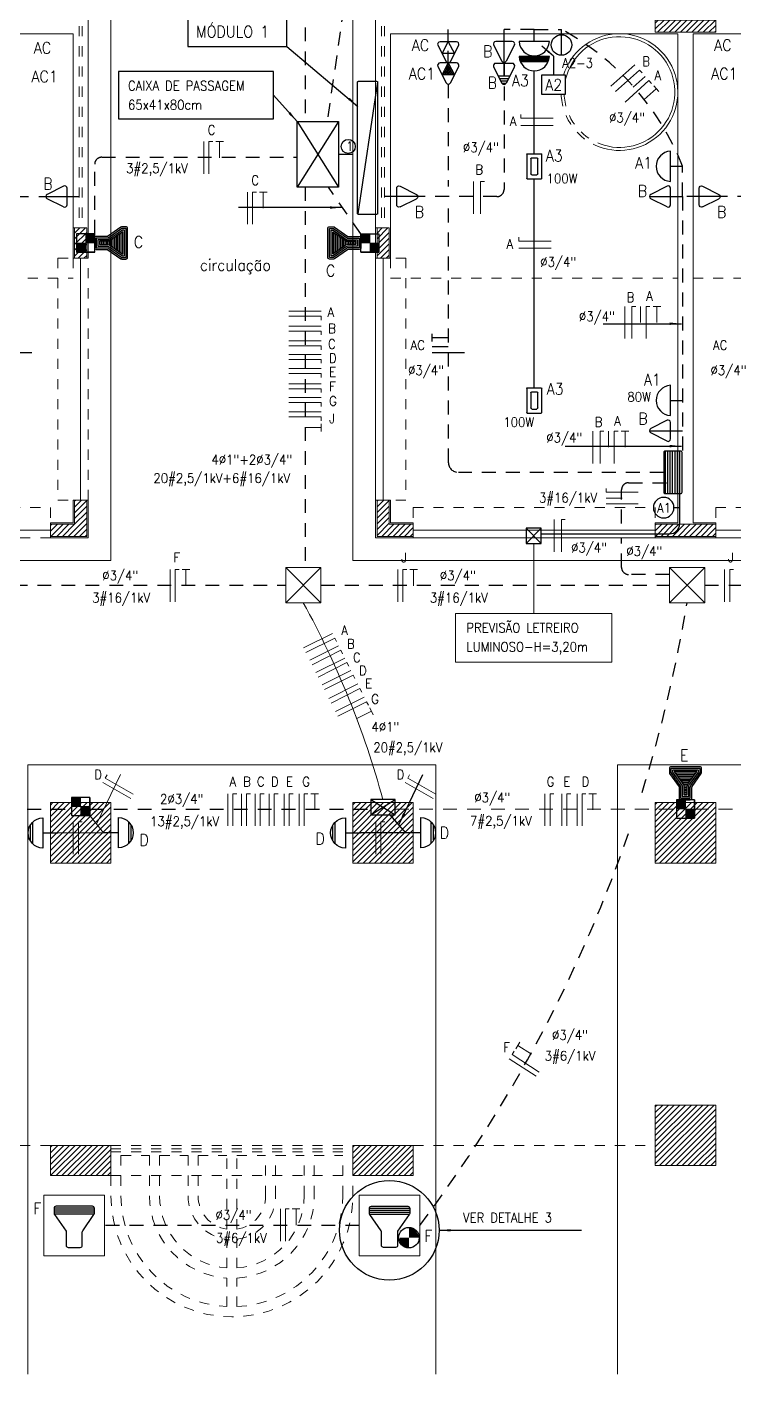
# Model space of a CAD drawing. Header units: inches. Extents: x -0.6 to 46.5, y 585.3 to 612.1.
# Drawn here: x 18.57 to 25.58, y 585.25 to 598.61 of the extents above; entities that cross this region are included whole.
import ezdxf
from ezdxf.enums import TextEntityAlignment as Align

# ---------------------------------------------------------------- set-up
doc = ezdxf.new("R2010")
doc.units = ezdxf.units.IN
doc.header["$LTSCALE"] = 0.2
doc.header["$MEASUREMENT"] = 0
doc.linetypes.add('ELETRICO', pattern=[0.87, 0.69, -0.18])
doc.linetypes.add('HIDDEN', pattern=[0.375, 0.25, -0.125])
doc.layers.get('0').update_dxf_attribs({"lineweight": 0})
for name, color, linetype in [('ABC', 7, 'Continuous'), ('APISO', 134, 'ELETRICO'), ('ARRETO', 6, 'Continuous'), ('ATETO', 134, 'Continuous'), ('C', 7, 'Continuous'), ('Circuitos', 1, 'Continuous'), ('HATCH', 3, 'Continuous'), ('I', 7, 'Continuous'), ('L', 7, 'Continuous'), ('O', 7, 'Continuous'), ('texto-fiacao', 7, 'Continuous')]:
    doc.layers.add(name, color=color, linetype=linetype)
for name, color, linetype, lineweight in [('ABERTURAS', 5, 'HIDDEN', 0), ('COBERTURABEIRAIS', 6, 'HIDDEN', 0), ('PAREDES', 30, 'Continuous', 0), ('PISOS', 4, 'Continuous', 0)]:
    doc.layers.add(name, color=color, linetype=linetype, lineweight=lineweight)
doc.styles.add('ROMANSP', font='romans.shx', dxfattribs={"width": 0.9})
pattern_1 = [(45, (11.47801, 76.999498), (-0.0282842712, 0.0282842712), [])]

# ---------------------------------------------------------------- blocks, each defined once
blk = doc.blocks.new('*O2')
at = {"layer": 'ABERTURAS', "color": 3, "linetype": 'Continuous', "lineweight": 0}
blk.add_line((1.2, -0.075), (-1.2, -0.075), dxfattribs=at)
at = {"layer": 'ABERTURAS', "color": 3, "linetype": 'HIDDEN', "lineweight": 0}
blk.add_lwpolyline([(1.2, -0.15), (-1.2, -0.15), (-1.2, 0.15), (1.2, 0.15)], close=True, dxfattribs=at)
blk = doc.blocks.new('*O12')
at = {"layer": 'ABERTURAS', "color": 3, "linetype": 'Continuous', "lineweight": 0}
blk.add_line((1.2, -0.075), (-1.2, -0.075), dxfattribs=at)
at = {"layer": 'ABERTURAS', "color": 3, "linetype": 'HIDDEN', "lineweight": 0}
blk.add_lwpolyline([(1.2, -0.15), (-1.2, -0.15), (-1.2, 0.15), (1.2, 0.15)], close=True, dxfattribs=at)
blk = doc.blocks.new('*O13')
at = {"layer": 'ABERTURAS', "color": 3, "linetype": 'Continuous', "lineweight": 0}
blk.add_line((4.2, -0.075), (1.8, -0.075), dxfattribs=at)
at = {"layer": 'ABERTURAS', "color": 3, "linetype": 'HIDDEN', "lineweight": 0}
blk.add_lwpolyline([(4.2, -0.15), (1.8, -0.15), (1.8, 0.15), (4.2, 0.15)], close=True, dxfattribs=at)
blk = doc.blocks.new('*O16')
at = {"layer": 'ABERTURAS', "color": 3, "linetype": 'Continuous', "lineweight": 0}
blk.add_line((0.075, -1.095), (0.075, 1.305), dxfattribs=at)
at = {"layer": 'ABERTURAS', "color": 3, "linetype": 'HIDDEN', "lineweight": 0}
blk.add_lwpolyline([(0.15, -1.095), (0.15, 1.305), (-0.15, 1.305), (-0.15, -1.095)], close=True, dxfattribs=at)
blk = doc.blocks.new('*O17')
at = {"layer": 'ABERTURAS', "color": 3, "linetype": 'Continuous', "lineweight": 0}
blk.add_line((-0.075, -1.095), (-0.075, 1.305), dxfattribs=at)
at = {"layer": 'ABERTURAS', "color": 3, "linetype": 'HIDDEN', "lineweight": 0}
blk.add_lwpolyline([(-0.15, -1.095), (-0.15, 1.305), (0.15, 1.305), (0.15, -1.095)], close=True, dxfattribs=at)
blk = doc.blocks.new('L-F5068')
at = {"color": 20}
blk.add_lwpolyline([(6.4, 12.8), (6.4, 1.6, -0.414214), (4.8, 0), (-4.8, 0, -0.414214), (-6.4, 1.6), (-6.4, 12.3, 0.153705), (-6.7, 13.2), (-15.7, 26.1, -0.153705), (-16, 27), (-16, 31.1, -0.414214), (-14.4, 32.7), (14.4, 32.7, -0.414214), (16, 31.1), (16, 27, -0.153705), (15.7, 26.1), (6.4, 12.8)], format="xyb", dxfattribs=at)
for points in [[(4.8, 13.3), (4.8, 1.6, -0.414214), (4.8, 1.6), (-4.8, 1.6, -0.414214), (-4.8, 1.6), (-4.8, 12.3, 0.153705), (-5.4, 14.1), (-14.4, 27, -0.153705), (-14.4, 27), (-14.4, 31.1, -0.414214), (-14.4, 31.1), (14.4, 31.1, -0.414214), (14.4, 31.1), (14.4, 27, -0.153705), (14.4, 27)], [(3.2, 13.8), (3.2, 3.2), (-3.2, 3.2), (-3.2, 12.3, 0.153705), (-4.1, 15.1), (-12.8, 27.5), (-12.8, 29.5), (12.8, 29.5), (12.8, 27.5)], [(1.6, 14.3), (1.6, 4.8), (-1.6, 4.8), (-1.6, 12.3, 0.153705), (-2.8, 16), (-11.1, 27.9), (11.1, 27.9)]]:
    blk.add_lwpolyline(points, format="xyb", close=True, dxfattribs=at)
for points in [[(-10, 26.3), (10, 26.3)], [(-8.9, 24.7), (8.9, 24.7)], [(-7.8, 23.1), (7.8, 23.1)], [(-6.6, 21.5), (6.6, 21.5)], [(-5.5, 19.9), (5.5, 19.9)], [(-4.4, 18.3), (4.4, 18.3)], [(-3.3, 16.7), (3.3, 16.7)], [(-2.3, 15.1), (2.2, 15.1)], [(-1.7, 13.5), (1.6, 13.5)], [(-1.6, 11.9), (1.6, 11.9)], [(-1.6, 10.3), (1.6, 10.3)], [(-1.6, 8.7), (1.6, 8.7)], [(-1.6, 7.1), (1.6, 7.1)], [(-1.6, 5.5), (1.6, 5.5)]]:
    blk.add_lwpolyline(points, dxfattribs=at)
blk = doc.blocks.new('CX-4X4')
at = {"color": 20}
for p, q in [((-7.5, 0), (-7.5, 15)), ((-7.5, 15), (7.5, 15)), ((7.5, 15), (7.5, 0)), ((7.5, 0), (7.5, 15)), ((7.5, 0), (-7.5, 0))]:
    blk.add_line(p, q, dxfattribs=at)
for points in [[(7.3, 7.2), (7.3, 14.7), (-0.2, 7.2), (7.3, 7.2)], [(-0.2, 7.2), (7.3, 7.2), (3.5, 11), (7.3, 14.7)], [(-0.2, 7.2), (-0.2, 14.7), (3.5, 11), (7.3, 14.7)], [(-7.2, 7.8), (-7.2, 0.3), (0.3, 7.8), (-7.2, 7.8)], [(0.3, 7.8), (-7.2, 7.8), (-3.5, 4), (-7.2, 0.3)], [(0.3, 7.8), (0.3, 0.3), (-3.5, 4), (-7.2, 0.3)]]:
    blk.add_solid(points)
blk = doc.blocks.new('O-2P20')
at = {"color": 20}
for p, q in [((0, 22.5), (0, 5)), ((-8.6, 7.9), (-1.8, 21.4)), ((8.6, 7.9), (1.8, 21.4)), ((-6.8, 5), (6.8, 5)), ((0, 5), (0, -5))]:
    blk.add_line(p, q, dxfattribs=at)
for centre, start, end in [((0, 20.5), 26.5651, 153.4349), ((-6.8, 7), 153.4349, 270), ((6.8, 7), 270, 26.5651)]:
    blk.add_arc(centre, 2, start, end, dxfattribs=at)
blk = doc.blocks.new('CP-30')
at = {"lineweight": 0}
for p, q in [((-17.5, 17.5), (17.5, -17.5)), ((-17.5, -17.5), (17.5, 17.5))]:
    blk.add_line(p, q, dxfattribs=at)
at = {"color": 5, "lineweight": 0}
blk.add_lwpolyline([(-17.5, -17.5), (-17.5, 17.5), (17.5, 17.5), (17.5, -17.5)], close=True, dxfattribs=at)
blk = doc.blocks.new('O-2P170')
at = {"color": 20}
for p, q in [((-8.6, 7.9), (-1.8, 21.4)), ((4.8, 15.4), (-4.8, 15.4)), ((3.8, 17.4), (-3.8, 17.4)), ((2.8, 19.4), (-2.8, 19.4)), ((1.8, 21.4), (-1.8, 21.4)), ((0, 15.4), (0, -5)), ((8.6, 7.9), (1.8, 21.4)), ((-6.8, 5), (6.8, 5))]:
    blk.add_line(p, q, dxfattribs=at)
for centre, start, end in [((0, 20.5), 26.5651, 153.4349), ((-6.8, 7), 153.4349, 270), ((6.8, 7), 270, 26.5651)]:
    blk.add_arc(centre, 2, start, end, dxfattribs=at)
blk = doc.blocks.new('O-COND-H')
at = {"color": 20}
for p, q in [((-10.4, -5.8), (-10.4, 5.8)), ((-10, 6.2), (10, 6.2)), ((10.4, -5.8), (10.4, 5.8)), ((10, -6.2), (-10, -6.2))]:
    blk.add_line(p, q, dxfattribs=at)
at = {"color": 7}
for p, q in [((-7.1, -2.1), (-7.1, 2.1)), ((-6.2, 2.9), (6.2, 2.9)), ((7.1, -2.1), (7.1, 2.1)), ((6.2, -2.9), (-6.2, -2.9))]:
    blk.add_line(p, q, dxfattribs=at)
at = {"color": 20}
for centre, start, end in [((-10, 5.8), 90, 180), ((10, 5.8), 360, 90), ((-10, -5.8), 180, 270), ((10, -5.8), 270, 360)]:
    blk.add_arc(centre, 0.416, start, end, dxfattribs=at)
at = {"color": 7}
for centre, start, end in [((-6.2, 2.1), 90, 180), ((6.2, 2.1), 0, 90), ((-6.2, -2.1), 180, 270), ((6.2, -2.1), 270, 0)]:
    blk.add_arc(centre, 0.833, start, end, dxfattribs=at)
blk = doc.blocks.new('CX-2X4')
at = {"color": 5}
for p, q in [((6.2475, -6.2475), (-6.2475, 6.2475)), ((-6.2475, -6.2475), (6.2475, 6.2475))]:
    blk.add_line(p, q, dxfattribs=at)
at = {"color": 20}
for p, q in [((-6.2475, 6.2475), (6.2475, 6.2475)), ((-6.2475, -6.2475), (-6.2475, 6.2475)), ((6.2475, 6.2475), (6.2475, -6.2475)), ((6.2475, -6.2475), (-6.2475, -6.2475))]:
    blk.add_line(p, q, dxfattribs=at)
blk = doc.blocks.new('I-D')
at = {"color": 20}
blk.add_line((0, 17), (0, 0), dxfattribs=at)
blk.add_circle((0, 8.5), 8.5, dxfattribs=at)
blk = doc.blocks.new('SETA')
at = {"color": 6}
blk.add_lwpolyline([(0, 0, 0, 2, 0), (9.7, 0, 2, 2, 0)], format="xyseb", dxfattribs=at)
blk = doc.blocks.new('O-ARAND3')
at = {"color": 20}
for p, q in [((-12.5, 6.3), (12.5, 6.3)), ((-12.4, 7), (12.5, 7)), ((-12.3, 7.9), (12.3, 7.9)), ((-12.1, 8.7), (12.2, 8.7)), ((-11.9, 9.6), (11.9, 9.6)), ((-11.5, 10.5), (11.5, 10.5))]:
    blk.add_line(p, q, dxfattribs=at)
blk.add_arc((0, 5.6), 12.5, 2.866, 177.134, dxfattribs=at)
blk = doc.blocks.new('O-ARAND')
at = {"color": 20}
for p, q in [((-12.5, 5), (12.5, 5)), ((0, 5), (0, -5))]:
    blk.add_line(p, q, dxfattribs=at)
blk.add_arc((0, 4.4), 12.5, 2.866, 177.134, dxfattribs=at)
blk = doc.blocks.new('CX-CD')
at = {"color": 20}
for p, q in [((-17.5, 5.9), (17.5, 5.9)), ((-17.5, 4), (17.5, 4)), ((-17.5, 2), (17.5, 2)), ((-17.5, 0), (17.5, 0)), ((-17.5, -2), (17.5, -2)), ((-17.5, -4), (17.5, -4)), ((-17.5, -6), (17.5, -6))]:
    blk.add_line(p, q, dxfattribs=at)
blk.add_lwpolyline([(-17.5, -7.1), (-17.5, 6.1, -0.414214), (-16.5, 7.1), (16.5, 7.1, -0.414214), (17.5, 6.1), (17.5, -7.1, -0.414214), (16.5, -8.1), (-16.5, -8.1, -0.414214)], format="xyb", close=True, dxfattribs=at)
at = {"color": 1, "style": 'ROMANSP', "flags": 3}
blk.add_attdef('CX', (61.9, -3.2), '', height=11.3, dxfattribs=at)
blk = doc.blocks.new('I-S')
at = {"color": 20}
blk.add_circle((0, 8.5), 8.5, dxfattribs=at)
blk = doc.blocks.new('O-ARAND1')
at = {"color": 20}
for p, q in [((-8.8, 14.8), (8.9, 14.8)), ((-6.2, 16.7), (6.4, 16.7)), ((-12.4, 6.2), (12.6, 6.2)), ((0, 6.2), (0, -6.2))]:
    blk.add_line(p, q, dxfattribs=at)
blk.add_arc((0.1, 5.9), 12.5, 1.4321, 178.5679, dxfattribs=at)
blk = doc.blocks.new('CX-15')
for p, q in [((-10, -6.4), (10, 6.4)), ((-10, 6.4), (10, -6.4))]:
    blk.add_line(p, q)
at = {"color": 3}
blk.add_lwpolyline([(-10, -6.4), (-10, 6.4), (10, 6.4), (10, -6.4)], close=True, dxfattribs=at)
blk = doc.blocks.new('CP-65')
for p, q in [((-32.5, -20.5), (32.5, 20.5)), ((-32.5, 20.5), (32.5, -20.5))]:
    blk.add_line(p, q)
at = {"color": 3}
blk.add_lwpolyline([(-32.5, -20.5), (-32.5, 20.5), (32.5, 20.5), (32.5, -20.5)], close=True, dxfattribs=at)
blk = doc.blocks.new('CX-Q8-12')
at = {"color": 20}
blk.add_line((65.5, 9.8), (-65.5, -9.8), dxfattribs=at)
blk.add_lwpolyline([(-65, -10), (65, -10, 0.414214), (66, -9), (66, 9, 0.414214), (65, 10), (-65, 10, 0.414214), (-66, 9), (-66, -9, 0.414214)], format="xyb", close=True, dxfattribs=at)
blk = doc.blocks.new('L-F5067')
at = {"color": 20}
blk.add_lwpolyline([(8, 16), (8, 2, -0.414214), (6, 0), (-6, 0, -0.414214), (-8, 2), (-8, 15.4, 0.153705), (-8.4, 16.5), (-19.6, 32.6, -0.153705), (-20, 33.8), (-20, 38.9, -0.414214), (-18, 40.9), (18, 40.9, -0.414214), (20, 38.9), (20, 33.8, -0.153705), (19.6, 32.6), (8, 16)], format="xyb", dxfattribs=at)
for points in [[(-20, 38.9), (20, 38.9)], [(-20, 36.9), (20, 36.9)], [(-20, 34.9), (20, 34.9)], [(-19.8, 32.9), (19.8, 32.9)]]:
    blk.add_lwpolyline(points, dxfattribs=at)
blk = doc.blocks.new('I-FCELUL')
at = {"const_width": 8}
for points in [[(-4, 8.5, 0.414214), (0, 4.5, 0.414214)], [(4, 8.5, 0.414214), (0, 12.5, 1)]]:
    blk.add_lwpolyline(points, format="xyb", dxfattribs=at)
at = {"color": 20}
blk.add_circle((0, 8.5), 8.5, dxfattribs=at)
blk = doc.blocks.new('O-AC20')
at = {"color": 20}
blk.add_line((0, 5), (0, -5), dxfattribs=at)
blk.add_lwpolyline([(6.8, 5, 0.557537), (8.6, 7.9), (1.8, 21.4, 0.618034), (-1.8, 21.4), (-8.6, 7.9, 0.557537), (-6.8, 5)], format="xyb", close=True, dxfattribs=at)
at = {"layer": 'O', "color": 20}
blk.add_lwpolyline([(0, 5), (-5.2, 14.7), (5.2, 14.7)], close=True, dxfattribs=at)
blk = doc.blocks.new('*X45')
at = {"color": 0}
for p, q in [((1683.5, 1517.9), (1677.1, 1524.4)), ((1677.2, 1523.4), (1678.2, 1524.4)), ((1677.8, 1522.2), (1679.9, 1524.4)), ((1682.9, 1516.7), (1678.3, 1521.4)), ((1678.4, 1521.1), (1681.7, 1524.4)), ((1684.2, 1519), (1678.8, 1524.4)), ((1679, 1519.9), (1683.5, 1524.4)), ((1679.7, 1518.8), (1685.2, 1524.4)), ((1680.3, 1517.6), (1687, 1524.4)), ((1682.3, 1515.6), (1680.3, 1517.6)), ((1684.8, 1520.2), (1680.6, 1524.4)), ((1680.9, 1516.5), (1685, 1520.6)), ((1681.5, 1515.3), (1683, 1516.8)), ((1685.4, 1521.3), (1682.4, 1524.4)), ((1686, 1522.5), (1684.1, 1524.4)), ((1686.6, 1523.6), (1685.9, 1524.4))]:
    blk.add_line(p, q, dxfattribs=at)
blk = doc.blocks.new('O-AC170')
at = {"color": 20}
blk.add_line((0, 5), (0, -5), dxfattribs=at)
blk.add_lwpolyline([(6.8, 5, 0.557537), (8.6, 7.9), (1.8, 21.4, 0.618034), (-1.8, 21.4), (-8.6, 7.9, 0.557537), (-6.8, 5)], format="xyb", close=True, dxfattribs=at)
at = {"layer": 'O', "color": 20}
blk.add_lwpolyline([(0, 5), (-5.2, 14.7), (5.2, 14.7)], close=True, dxfattribs=at)
at = {"layer": 'O'}
blk.add_blockref('*X45', (-1681.8, -1509.7), dxfattribs=at)

msp = doc.modelspace()

# ---------------------------------------------------------------- hatches: boundary and pattern name
at = {"linetype": 'Continuous', "lineweight": 0}
h = msp.add_hatch(dxfattribs=at)
h.set_pattern_fill('_USER', color=5, scale=0.04, angle=45, style=0, pattern_type=0)
h.set_pattern_definition(pattern_1)
h.paths.add_polyline_path([(19.163, 596.32), (19.163, 596.619), (19.043, 596.619), (19.043, 596.32)])
h.dxf.unprotected_set("ltscale", 0)
at = {"layer": 'HATCH', "linetype": 'Continuous', "lineweight": 0}
h = msp.add_hatch(dxfattribs=at)
h.set_pattern_fill('_USER', color=256, scale=0.04, angle=45, style=0, pattern_type=0)
h.set_pattern_definition(pattern_1)
h.paths.add_polyline_path([(24.803, 598.68), (25.403, 598.68), (25.403, 598.56), (24.803, 598.56)])
h.dxf.unprotected_set("ltscale", 0)
h = msp.add_hatch(dxfattribs=at)
h.set_pattern_fill('_USER', color=256, scale=0.04, angle=45, style=0, pattern_type=0)
h.set_pattern_definition(pattern_1)
h.paths.add_polyline_path([(22.043, 596.32), (22.043, 596.619), (22.163, 596.619), (22.163, 596.32)])
h.dxf.unprotected_set("ltscale", 0)
h = msp.add_hatch(dxfattribs=at)
h.set_pattern_fill('_USER', color=256, scale=0.04, angle=45, style=0, pattern_type=0)
h.set_pattern_definition(pattern_1)
h.paths.add_polyline_path([(18.804, 593.56), (19.163, 593.56), (19.163, 593.92), (19.043, 593.92), (19.043, 593.68), (18.804, 593.68)])
h.dxf.unprotected_set("ltscale", 0)
h = msp.add_hatch(dxfattribs=at)
h.set_pattern_fill('_USER', color=256, scale=0.04, angle=45, style=0, pattern_type=0)
h.set_pattern_definition(pattern_1)
h.paths.add_polyline_path([(22.402, 593.56), (22.043, 593.56), (22.043, 593.92), (22.163, 593.92), (22.163, 593.68), (22.402, 593.68)])
h.dxf.unprotected_set("ltscale", 0)
h = msp.add_hatch(dxfattribs=at)
h.set_pattern_fill('_USER', color=256, scale=0.04, angle=45, style=0, pattern_type=0)
h.set_pattern_definition(pattern_1)
h.paths.add_polyline_path([(25.403, 593.56), (24.803, 593.56), (24.803, 593.68), (25.403, 593.68)])
h.dxf.unprotected_set("ltscale", 0)
h = msp.add_hatch(dxfattribs=at)
h.set_pattern_fill('_USER', color=256, scale=0.04, angle=45, style=0, pattern_type=0)
h.set_pattern_definition(pattern_1)
h.paths.add_polyline_path([(19.403, 590.32), (18.803, 590.32), (18.803, 590.92), (19.403, 590.92)])
h.dxf.unprotected_set("ltscale", 0)
h = msp.add_hatch(dxfattribs=at)
h.set_pattern_fill('_USER', color=256, scale=0.04, angle=45, style=0, pattern_type=0)
h.set_pattern_definition(pattern_1)
h.paths.add_polyline_path([(22.403, 590.32), (21.803, 590.32), (21.803, 590.92), (22.403, 590.92)])
h.dxf.unprotected_set("ltscale", 0)
h = msp.add_hatch(dxfattribs=at)
h.set_pattern_fill('_USER', color=256, scale=0.04, angle=45, style=0, pattern_type=0)
h.set_pattern_definition(pattern_1)
h.paths.add_polyline_path([(25.403, 590.32), (24.803, 590.32), (24.803, 590.92), (25.403, 590.92)])
h.dxf.unprotected_set("ltscale", 0)
h = msp.add_hatch(dxfattribs=at)
h.set_pattern_fill('_USER', color=256, scale=0.04, angle=45, style=0, pattern_type=0)
h.set_pattern_definition(pattern_1)
h.paths.add_polyline_path([(25.403, 587.32), (24.803, 587.32), (24.803, 587.92), (25.403, 587.92)])
h.dxf.unprotected_set("ltscale", 0)
h = msp.add_hatch(dxfattribs=at)
h.set_pattern_fill('_USER', color=256, scale=0.04, angle=45, style=0, pattern_type=0)
h.set_pattern_definition(pattern_1)
h.paths.add_polyline_path([(19.403, 587.22), (18.803, 587.22), (18.803, 587.52), (19.403, 587.52)])
h.dxf.unprotected_set("ltscale", 0)
h = msp.add_hatch(dxfattribs=at)
h.set_pattern_fill('_USER', color=256, scale=0.04, angle=45, style=0, pattern_type=0)
h.set_pattern_definition(pattern_1)
h.paths.add_polyline_path([(22.403, 587.22), (21.803, 587.22), (21.803, 587.52), (22.403, 587.52)])
h.dxf.unprotected_set("ltscale", 0)

# ---------------------------------------------------------------- linework, layer by layer
at = {"linetype": 'Continuous', "lineweight": 0}
for points in [[(24.803, 598.68), (25.403, 598.68), (25.403, 598.56), (24.803, 598.56)], [(19.163, 596.32), (19.163, 596.619), (19.043, 596.619), (19.043, 596.32)], [(22.043, 596.32), (22.043, 596.619), (22.163, 596.619), (22.163, 596.32)], [(18.804, 593.56), (19.163, 593.56), (19.163, 593.92), (19.043, 593.92), (19.043, 593.68), (18.804, 593.68)], [(22.402, 593.56), (22.043, 593.56), (22.043, 593.92), (22.163, 593.92), (22.163, 593.68), (22.402, 593.68)], [(25.403, 593.56), (24.803, 593.56), (24.803, 593.68), (25.403, 593.68)], [(19.403, 590.32), (18.803, 590.32), (18.803, 590.92), (19.403, 590.92)], [(22.403, 590.32), (21.803, 590.32), (21.803, 590.92), (22.403, 590.92)], [(25.403, 590.32), (24.803, 590.32), (24.803, 590.92), (25.403, 590.92)], [(25.403, 587.32), (24.803, 587.32), (24.803, 587.92), (25.403, 587.92)], [(19.403, 587.22), (18.803, 587.22), (18.803, 587.52), (19.403, 587.52)], [(22.403, 587.22), (21.803, 587.22), (21.803, 587.52), (22.403, 587.52)]]:
    msp.add_lwpolyline(points, close=True, dxfattribs=at).dxf.unprotected_set("ltscale", 0)
at = {"layer": 'ABERTURAS', "linetype": 'HIDDEN', "lineweight": 0}
for p, q in [((19.088, 600.62), (19.088, 596.62)), ((19.118, 600.62), (19.118, 596.62)), ((22.088, 600.62), (22.088, 596.62)), ((22.118, 600.62), (22.118, 596.62)), ((19.028, 596.62), (19.178, 596.62)), ((22.028, 596.62), (22.178, 596.62)), ((19.403, 587.485), (21.803, 587.485)), ((19.403, 587.455), (21.803, 587.455))]:
    msp.add_line(p, q, dxfattribs=at)
at = {"layer": 'ABERTURAS', "linetype": 'Continuous'}
for points in [[(18.739, 587.026), (19.339, 587.026), (19.339, 586.426), (18.739, 586.426)], [(22.467, 587.026), (21.867, 587.026), (21.867, 586.426), (22.467, 586.426)]]:
    msp.add_lwpolyline(points, close=True, dxfattribs=at)
at = {"layer": 'APISO'}
for p, q in [((21.33, 600.274), (21.33, 597.674)), ((23.603, 598.588), (23.303, 598.588)), ((23.603, 598.588), (23.873, 598.588)), ((23.873, 598.535), (23.873, 598.588)), ((22.75, 598.045), (22.75, 597.03)), ((25.075, 596.93), (25.075, 597.23)), ((21.33, 597.024), (21.33, 593.252)), ((22.75, 596.81), (22.75, 594.295)), ((24.888, 594.195), (22.85, 594.195)), ((16.294, 593.077), (21.137, 593.077)), ((21.487, 593.077), (24.944, 593.077)), ((25.294, 593.077), (27.944, 593.077)), ((16.193, 590.853), (19.013, 590.853)), ((19.193, 590.853), (21.982, 590.853))]:
    msp.add_line(p, q, dxfattribs=at)
at = {"layer": 'APISO', "lineweight": 0}
for p, q in [((22.222, 590.853), (25.013, 590.853)), ((25.193, 590.853), (28.013, 590.853))]:
    msp.add_line(p, q, dxfattribs=at)
at = {"layer": 'APISO'}
for points in [[(21.987, 600.683), (21.548, 597.674)], [(21.662, 597.349), (21.849, 597.349)], [(21.882, 596.56), (21.56, 597.024)], [(21.867, 586.726), (19.339, 586.726)]]:
    msp.add_lwpolyline(points, dxfattribs=at)
for points in [[(17.903, 598.258), (17.903, 597, 0.414214), (17.973, 596.93), (18.758, 596.93)], [(23.303, 598.258), (23.303, 597, -0.414214), (23.233, 596.93), (22.448, 596.93)], [(26.303, 598.258), (26.303, 597, -0.414214), (26.233, 596.93), (25.448, 596.93)], [(19.242, 596.56), (19.242, 597.25, -0.414214), (19.312, 597.32), (21.252, 597.32)], [(24.469, 593.687), (24.469, 594.022, -0.414214), (24.539, 594.092), (24.976, 594.092)], [(24.944, 593.182), (24.539, 593.182, -0.414214), (24.469, 593.252), (24.469, 593.547, -0.414214)]]:
    msp.add_lwpolyline(points, format="xyb", dxfattribs=at)
for centre, radius, start, end in [((22.602, 596.254), 2.658, 21.5361, 61.4433), ((1667.172, 595.667), 1642.098, 179.95596, 180.04404), ((22.85, 594.295), 0.1, 180, 270), ((11.21, 595.218), 14.101, 342.6853, 350.5478), ((11.21, 595.218), 14.101, 322.9711, 341.1815)]:
    msp.add_arc(centre, radius, start, end, dxfattribs=at)
at = {"layer": 'APISO', "linetype": 'Continuous', "lineweight": 0}
msp.add_arc((13.51, 588.61), 8.904, 15.24, 28.8183, dxfattribs=at)
at = {"layer": 'ARRETO'}
for p, q in [((21.149, 598.419), (21.853, 597.824)), ((23.793, 598.323), (23.678, 598.423)), ((23.793, 598.323), (23.793, 598.133)), ((21.015, 597.934), (21.252, 597.674)), ((21.693, 596.821), (20.669, 596.821)), ((24.285, 595.669), (25.064, 595.669)), ((23.91, 594.455), (25.063, 594.455)), ((22.261, 590.706), (22.499, 591.2)), ((22.658, 586.678), (24.072, 586.678))]:
    msp.add_line(p, q, dxfattribs=at)
at = {"layer": 'ARRETO', "lineweight": 0}
for p, q in [((23.597, 593.49), (23.597, 592.795)), ((19.261, 590.706), (19.499, 591.2))]:
    msp.add_line(p, q, dxfattribs=at)
at = {"layer": 'ARRETO'}
for points in [[(20.166, 598.936), (20.166, 598.419), (21.149, 598.419), (21.149, 598.936)], [(19.478, 598.169), (19.478, 597.7), (21.015, 597.7), (21.015, 598.169)], [(23.914, 597.944), (23.914, 598.133), (23.673, 598.133), (23.673, 597.944)]]:
    msp.add_lwpolyline(points, close=True, dxfattribs=at)
at = {"layer": 'ARRETO', "lineweight": 0}
msp.add_lwpolyline([(22.821, 592.311), (22.821, 592.795), (24.373, 592.795), (24.373, 592.311)], close=True, dxfattribs=at)
at = {"layer": 'ARRETO'}
for centre, radius in [((21.757, 597.427), 0.0698), ((22.165, 586.678), 0.493)]:
    msp.add_circle(centre, radius, dxfattribs=at)
at = {"layer": 'ATETO'}
for p, q in [((25.044, 593.986), (25.044, 593.685)), ((23.672, 593.585), (24.944, 593.585))]:
    msp.add_line(p, q, dxfattribs=at)
for points in [[(23.603, 597.355), (23.603, 598.175)], [(23.603, 595.033), (23.603, 597.105)], [(24.989, 593.845), (25.044, 593.845)], [(22.328, 590.62), (22.172, 590.798)], [(22.328, 590.62), (21.878, 590.62)]]:
    msp.add_lwpolyline(points, dxfattribs=at)
at = {"layer": 'ATETO', "lineweight": 0}
for points in [[(19.328, 590.62), (19.193, 590.791)], [(19.328, 590.62), (18.878, 590.62)]]:
    msp.add_lwpolyline(points, dxfattribs=at)
at = {"layer": 'ATETO'}
msp.add_arc((24.944, 593.685), 0.1, 270, 0, dxfattribs=at)
at = {"layer": 'Circuitos', "lineweight": 0}
for p, q in [((24.6, 598.237), (24.362, 598.024)), ((24.648, 598.184), (24.409, 597.971)), ((24.704, 598.122), (24.584, 598.015)), ((24.648, 598.184), (24.673, 598.156)), ((24.741, 598.08), (24.503, 597.867)), ((24.813, 597.999), (24.694, 597.893)), ((24.741, 598.08), (24.767, 598.051)), ((24.788, 598.028), (24.839, 597.971)), ((23.47, 597.707), (23.47, 597.745)), ((23.47, 597.707), (23.79, 597.707)), ((23.47, 597.636), (23.79, 597.636)), ((20.325, 597.475), (20.325, 597.155)), ((20.376, 597.475), (20.376, 597.155)), ((20.376, 597.475), (20.414, 597.475)), ((20.443, 597.475), (20.519, 597.475)), ((20.481, 597.475), (20.481, 597.315)), ((22.999, 597.08), (22.999, 596.76)), ((23.07, 597.08), (23.07, 596.76)), ((23.07, 597.08), (23.108, 597.08)), ((20.759, 596.975), (20.759, 596.655)), ((20.809, 596.975), (20.809, 596.655)), ((20.809, 596.975), (20.847, 596.975)), ((20.877, 596.975), (20.953, 596.975)), ((20.915, 596.975), (20.915, 596.815)), ((23.451, 596.489), (23.451, 596.527)), ((23.451, 596.489), (23.771, 596.489)), ((23.451, 596.418), (23.771, 596.418)), ((24.501, 595.841), (24.501, 595.521)), ((24.572, 595.841), (24.61, 595.841)), ((24.572, 595.841), (24.572, 595.521)), ((24.656, 595.841), (24.656, 595.681)), ((24.712, 595.841), (24.75, 595.841)), ((24.712, 595.841), (24.712, 595.521)), ((24.782, 595.841), (24.858, 595.841)), ((24.82, 595.841), (24.82, 595.681)), ((21.488, 595.793), (21.168, 595.793)), ((21.488, 595.743), (21.168, 595.743)), ((21.488, 595.743), (21.488, 595.705)), ((21.488, 595.646), (21.168, 595.646)), ((21.488, 595.596), (21.168, 595.596)), ((21.488, 595.596), (21.488, 595.558)), ((21.488, 595.499), (21.168, 595.499)), ((21.488, 595.448), (21.168, 595.448)), ((21.488, 595.448), (21.488, 595.41)), ((21.488, 595.365), (21.168, 595.365)), ((21.488, 595.314), (21.168, 595.314)), ((21.488, 595.314), (21.488, 595.276)), ((21.488, 595.225), (21.168, 595.225)), ((21.488, 595.174), (21.168, 595.174)), ((21.488, 595.174), (21.488, 595.136)), ((21.488, 595.074), (21.168, 595.074)), ((21.488, 595.024), (21.168, 595.024)), ((21.488, 594.937), (21.168, 594.937)), ((21.488, 595.024), (21.488, 594.986)), ((21.488, 594.886), (21.168, 594.886)), ((21.488, 594.794), (21.168, 594.794)), ((21.488, 594.886), (21.488, 594.848)), ((21.488, 594.744), (21.168, 594.744)), ((21.488, 594.638), (21.328, 594.638)), ((21.488, 594.744), (21.488, 594.705)), ((21.488, 594.676), (21.488, 594.6)), ((24.184, 594.604), (24.184, 594.284)), ((24.256, 594.604), (24.256, 594.284)), ((24.256, 594.604), (24.294, 594.604)), ((24.339, 594.604), (24.339, 594.444)), ((24.396, 594.604), (24.434, 594.604)), ((24.396, 594.604), (24.396, 594.284)), ((24.466, 594.604), (24.542, 594.604)), ((24.504, 594.604), (24.504, 594.444)), ((24.315, 593.997), (24.315, 594.035)), ((24.315, 593.997), (24.635, 593.997)), ((24.315, 593.94), (24.475, 593.94)), ((24.315, 593.881), (24.635, 593.881)), ((23.801, 593.728), (23.801, 593.408)), ((23.873, 593.728), (23.873, 593.408)), ((23.873, 593.728), (23.911, 593.728)), ((19.991, 593.231), (19.991, 592.911)), ((20.042, 593.231), (20.042, 592.911)), ((20.042, 593.231), (20.08, 593.231)), ((20.109, 593.231), (20.186, 593.231)), ((20.147, 593.231), (20.147, 593.071)), ((22.249, 593.231), (22.249, 592.911)), ((22.3, 593.231), (22.3, 592.911)), ((22.3, 593.231), (22.338, 593.231)), ((22.367, 593.231), (22.444, 593.231)), ((22.406, 593.231), (22.406, 593.071)), ((25.491, 593.231), (25.491, 592.911)), ((25.542, 593.231), (25.58, 593.231)), ((25.542, 593.231), (25.542, 592.911)), ((21.601, 592.596), (21.315, 592.453)), ((21.624, 592.551), (21.338, 592.408)), ((21.624, 592.551), (21.641, 592.517)), ((21.662, 592.475), (21.375, 592.332)), ((21.684, 592.43), (21.398, 592.287)), ((21.684, 592.43), (21.701, 592.396)), ((21.723, 592.353), (21.437, 592.21)), ((21.745, 592.308), (21.459, 592.165)), ((21.784, 592.231), (21.498, 592.088)), ((21.745, 592.308), (21.762, 592.274)), ((21.807, 592.185), (21.521, 592.042)), ((21.852, 592.096), (21.565, 591.952)), ((21.807, 592.185), (21.824, 592.151)), ((21.874, 592.05), (21.588, 591.907)), ((21.917, 591.965), (21.631, 591.822)), ((21.874, 592.05), (21.891, 592.016)), ((21.94, 591.92), (21.653, 591.777)), ((21.94, 591.92), (21.957, 591.886)), ((21.97, 591.86), (22.004, 591.791)), ((21.987, 591.826), (21.844, 591.754)), ((19.347, 591.162), (19.365, 591.195)), ((19.347, 591.162), (19.625, 591.004)), ((22.347, 591.162), (22.365, 591.195)), ((22.347, 591.162), (22.625, 591.004)), ((19.322, 591.118), (19.6, 590.96)), ((22.322, 591.118), (22.6, 590.96)), ((20.563, 591.008), (20.563, 590.688)), ((20.614, 591.008), (20.652, 591.008)), ((20.614, 591.008), (20.614, 590.688)), ((20.698, 591.008), (20.698, 590.688)), ((20.749, 591.008), (20.749, 590.688)), ((20.749, 591.008), (20.787, 591.008)), ((20.835, 591.008), (20.835, 590.688)), ((20.885, 591.008), (20.885, 590.688)), ((20.885, 591.008), (20.924, 591.008)), ((20.972, 591.008), (20.972, 590.688)), ((21.022, 591.008), (21.022, 590.688)), ((21.022, 591.008), (21.061, 591.008)), ((21.123, 591.008), (21.123, 590.688)), ((21.173, 591.008), (21.173, 590.688)), ((21.173, 591.008), (21.212, 591.008)), ((21.269, 591.008), (21.269, 590.688)), ((21.319, 591.008), (21.319, 590.688)), ((21.319, 591.008), (21.357, 591.008)), ((21.387, 591.008), (21.463, 591.008)), ((21.425, 591.008), (21.425, 590.848)), ((23.709, 591.008), (23.709, 590.688)), ((23.759, 591.008), (23.798, 591.008)), ((23.759, 591.008), (23.759, 590.688)), ((23.876, 591.008), (23.876, 590.688)), ((23.926, 591.008), (23.926, 590.688)), ((23.926, 591.008), (23.964, 591.008)), ((24.027, 591.008), (24.027, 590.688)), ((24.078, 591.008), (24.116, 591.008)), ((24.078, 591.008), (24.078, 590.688)), ((24.145, 591.008), (24.221, 591.008)), ((24.183, 591.008), (24.183, 590.848)), ((19.03, 590.729), (19.03, 590.409)), ((19.081, 590.729), (19.119, 590.729)), ((19.081, 590.729), (19.081, 590.409)), ((22.03, 590.729), (22.03, 590.409)), ((22.081, 590.729), (22.119, 590.729)), ((22.081, 590.729), (22.081, 590.409)), ((23.419, 588.479), (23.461, 588.543)), ((23.44, 588.511), (23.574, 588.424)), ((23.354, 588.38), (23.622, 588.206)), ((23.382, 588.423), (23.403, 588.455)), ((23.382, 588.423), (23.65, 588.248)), ((21.084, 586.89), (21.084, 586.57)), ((21.134, 586.89), (21.173, 586.89)), ((21.134, 586.89), (21.134, 586.57)), ((21.202, 586.89), (21.278, 586.89)), ((21.24, 586.89), (21.24, 586.73))]:
    msp.add_line(p, q, dxfattribs=at)
at = {"layer": 'Circuitos'}
for p, q in [((22.59, 595.494), (22.59, 595.57)), ((22.59, 595.532), (22.75, 595.532)), ((22.59, 595.444), (22.75, 595.444)), ((18.297, 595.384), (18.617, 595.384)), ((22.59, 595.384), (22.91, 595.384))]:
    msp.add_line(p, q, dxfattribs=at)
at = {"layer": 'COBERTURABEIRAIS', "linetype": 'HIDDEN', "lineweight": 0}
for p, q in [((18.803, 587.52), (16.403, 587.52)), ((19.503, 587.42), (19.503, 587.02)), ((19.503, 587.42), (19.786, 587.42)), ((19.786, 587.42), (19.786, 587.02)), ((19.886, 587.42), (19.886, 587.02)), ((19.886, 587.42), (20.169, 587.42)), ((20.169, 587.42), (20.169, 587.02)), ((20.268, 587.42), (20.268, 587.02)), ((20.268, 587.42), (20.553, 587.42)), ((20.553, 586.689), (20.553, 587.42)), ((20.653, 586.689), (20.653, 587.42)), ((20.653, 587.42), (20.938, 587.42)), ((20.938, 587.02), (20.938, 587.42)), ((21.037, 587.02), (21.037, 587.42)), ((21.037, 587.42), (21.32, 587.42)), ((21.32, 587.02), (21.32, 587.42)), ((21.42, 587.02), (21.42, 587.42)), ((21.42, 587.42), (21.703, 587.42)), ((21.703, 587.02), (21.703, 587.42)), ((22.403, 587.52), (24.803, 587.52)), ((20.553, 586.305), (20.553, 586.589)), ((20.653, 586.305), (20.653, 586.589)), ((20.553, 585.921), (20.553, 586.205)), ((20.653, 585.921), (20.653, 586.205))]:
    msp.add_line(p, q, dxfattribs=at)
msp.add_lwpolyline([(19.403, 587.22), (19.403, 587.02, 1), (21.803, 587.02), (21.803, 587.22)], format="xyb", dxfattribs=at)
for radius, start, end in [(1.1, 180, 267.3896), (0.817, 180, 266.4902), (0.717, 180, 266.0005), (0.434, 180, 263.3853), (0.335, 180, 261.4054), (1.1, 272.6104, 0), (0.817, 273.5098, 0), (0.717, 273.9995, 0), (0.434, 276.6144, 0), (0.335, 278.5953, 0)]:
    msp.add_arc((20.603, 587.02), radius, start, end, dxfattribs=at)
at = {"layer": 'PAREDES', "lineweight": 0}
for p, q in [((19.178, 600.92), (19.178, 596.32)), ((22.028, 600.92), (22.028, 596.32)), ((16.178, 598.545), (19.028, 598.545)), ((19.028, 598.545), (19.028, 596.32)), ((22.178, 598.545), (22.178, 596.32)), ((25.028, 598.545), (22.178, 598.545)), ((25.028, 598.545), (25.028, 593.695)), ((25.178, 598.545), (25.178, 593.695)), ((28.028, 598.545), (25.178, 598.545)), ((19.028, 593.92), (19.178, 593.92)), ((19.028, 593.92), (19.028, 593.695)), ((19.178, 593.92), (19.178, 593.545)), ((22.028, 593.92), (22.028, 593.545)), ((22.178, 593.92), (22.028, 593.92)), ((22.178, 593.92), (22.178, 593.695)), ((19.028, 593.695), (18.803, 593.695)), ((18.803, 593.545), (18.803, 593.695)), ((22.303, 593.695), (22.178, 593.695)), ((22.403, 593.695), (22.178, 593.695)), ((22.403, 593.545), (22.403, 593.695)), ((25.028, 593.695), (24.803, 593.695)), ((24.803, 593.545), (24.803, 593.695)), ((25.303, 593.695), (25.178, 593.695)), ((25.403, 593.695), (25.178, 593.695)), ((25.403, 593.545), (25.403, 593.695)), ((18.803, 593.545), (19.178, 593.545)), ((22.403, 593.545), (22.028, 593.545)), ((25.403, 593.545), (24.803, 593.545))]:
    msp.add_line(p, q, dxfattribs=at)
at = {"layer": 'PAREDES', "linetype": 'HIDDEN', "lineweight": 0}
for p, q in [((24.448, 598.545), (23.869, 598.545)), ((19.028, 596.32), (19.028, 596.12)), ((22.178, 596.32), (22.178, 596.12)), ((16.178, 596.12), (19.028, 596.12)), ((22.178, 596.12), (25.028, 596.12)), ((25.178, 596.12), (31.028, 596.12)), ((19.403, 587.52), (21.803, 587.52)), ((19.403, 587.485), (21.803, 587.485)), ((19.403, 587.22), (21.803, 587.22))]:
    msp.add_line(p, q, dxfattribs=at)
at = {"layer": 'PAREDES', "linetype": 'Continuous', "lineweight": 0}
for p, q in [((19.028, 596.32), (19.178, 596.32)), ((22.178, 596.32), (22.028, 596.32))]:
    msp.add_line(p, q, dxfattribs=at)
at = {"layer": 'PAREDES', "lineweight": 0}
for points in [[(18.803, 590.92), (19.403, 590.92), (19.403, 590.32), (18.803, 590.32)], [(21.803, 590.92), (22.403, 590.92), (22.403, 590.32), (21.803, 590.32)], [(24.803, 590.92), (25.403, 590.92), (25.403, 590.32), (24.803, 590.32)], [(24.803, 587.92), (25.403, 587.92), (25.403, 587.32), (24.803, 587.32)]]:
    msp.add_lwpolyline(points, close=True, dxfattribs=at)
at = {"layer": 'PAREDES', "linetype": 'Continuous', "lineweight": 0}
for points in [[(18.803, 587.52), (19.403, 587.52), (19.403, 587.22), (18.803, 587.22)], [(21.803, 587.52), (22.403, 587.52), (22.403, 587.22), (21.803, 587.22)]]:
    msp.add_lwpolyline(points, close=True, dxfattribs=at)
for radius, start, end in [(0.579, 249.5106, 163.3163), (0.549, 249.6214, 166.6664), (0.579, 182.2596, 183.9857), (0.549, 182.3827, 184.2033)]:
    msp.add_arc((24.448, 597.966), radius, start, end, dxfattribs=at)
at = {"layer": 'PAREDES', "linetype": 'HIDDEN', "lineweight": 0}
for radius, start, end in [(0.579, 183.9857, 249.5106), (0.549, 184.2033, 249.6214)]:
    msp.add_arc((24.448, 597.966), radius, start, end, dxfattribs=at)
at = {"layer": 'PISOS', "linetype": 'Continuous', "lineweight": 0}
for p, q in [((18.578, 591.295), (18.578, 585.252)), ((18.578, 591.295), (22.628, 591.295)), ((22.628, 591.295), (22.628, 585.252)), ((24.428, 585.252), (24.428, 591.295)), ((24.428, 591.295), (25.778, 591.295))]:
    msp.add_line(p, q, dxfattribs=at)
for points in [[(6.803, 593.32), (19.403, 593.32), (19.403, 603.92), (6.803, 603.92)], [(21.803, 603.92), (37.403, 603.92), (37.403, 593.32), (21.803, 593.32)], [(22.028, 603.695), (37.178, 603.695), (37.178, 593.545), (22.028, 593.545)]]:
    msp.add_lwpolyline(points, close=True, dxfattribs=at)

# ---------------------------------------------------------------- block references
at = {"layer": 'ABERTURAS', "linetype": 'HIDDEN', "lineweight": 0}
for name, p in [('*O16', (19.028, 595.015)), ('*O17', (22.178, 595.015)), ('*O13', (14.603, 593.695)), ('*O12', (23.603, 593.695)), ('*O2', (26.603, 593.695))]:
    msp.add_blockref(name, p, dxfattribs=at)
at = {"layer": 'ARRETO', "xscale": -0.01200000000000179, "yscale": 0.01199999999999818, "zscale": 0.012, "rotation": 244.2059303085192}
msp.add_blockref('SETA', (22.261, 590.706), dxfattribs=at)
at = {"layer": 'ARRETO', "xscale": 0.01200000000000045, "yscale": 0.01199999999999818, "zscale": 0.012}
msp.add_blockref('SETA', (22.658, 586.678), dxfattribs=at)
at = {"layer": 'C'}
for name, p, xscale, yscale, zscale, rotation in [('CX-Q8-12', (21.949, 597.413), -0.01, 0.01, 0.01, 270), ('CP-65', (21.457, 597.349), 0.01, 0.01, 0.01, 270), ('CX-4X4', (19.242, 596.47), -0.01199999999999818, 0.01199999999999818, 0.012, 90), ('CX-4X4', (21.882, 596.47), 0.01199999999999818, 0.01199999999999818, 0.012, 270), ('CX-CD', (24.972, 594.195), -0.01199999999999818, 0.01199999999999818, 0.012, 90), ('CX-2X4', (23.597, 593.565), -0.01199999999999818, 0.01199999999999818, 0.012, 180), ('CP-30', (21.312, 593.077), -0.01, 0.01, 0.01, 180), ('CP-30', (25.119, 593.077), -0.01, 0.01, 0.01, 180), ('CX-15', (22.102, 590.874), -0.01199999999999818, 0.01199999999999818, 0.012, 180), ('CX-4X4', (25.103, 590.946), -0.01200000000000045, 0.01199999999999818, 0.012, 180)]:
    msp.add_blockref(name, p, dxfattribs=dict(at, xscale=xscale, yscale=yscale, zscale=zscale, rotation=rotation))
at = {"layer": 'C', "lineweight": 0, "xscale": -0.01200000000000045, "yscale": 0.01199999999999818, "zscale": 0.012, "rotation": 180}
msp.add_blockref('CX-4X4', (19.103, 590.971), dxfattribs=at)
at = {"layer": 'I', "yscale": 0.01199999999999818, "zscale": 0.012}
for name, p, xscale, rotation in [('I-D', (23.873, 598.535), 0.01199999999999818, 180), ('I-S', (24.785, 593.845), -0.01199999999999818, 270)]:
    msp.add_blockref(name, p, dxfattribs=dict(at, xscale=xscale, rotation=rotation))
at = {"layer": 'I', "xscale": 0.01200000000000045, "yscale": 0.01199999999999818, "zscale": 0.012}
msp.add_blockref('I-FCELUL', (22.359, 586.503), dxfattribs=at)
at = {"layer": 'L', "yscale": 0.01, "zscale": 0.01}
for p, xscale, rotation in [((19.242, 596.47), -0.01, 270), ((21.882, 596.47), 0.01, 90)]:
    msp.add_blockref('L-F5068', p, dxfattribs=dict(at, xscale=xscale, rotation=rotation))
for name, p, xscale in [('L-F5068', (25.103, 590.948), -0.01), ('L-F5067', (19.039, 586.508), -0.01), ('L-F5067', (22.167, 586.508), 0.01)]:
    msp.add_blockref(name, p, dxfattribs=dict(at, xscale=xscale))
at = {"layer": 'O', "yscale": 0.01199999999999818, "zscale": 0.012}
for name, p, xscale, rotation in [('O-2P20', (23.303, 598.528), 0.01199999999999818, 180), ('O-ARAND', (23.603, 598.528), 0.01199999999999818, 180), ('O-AC170', (22.75, 598.315), 0.01199999999999818, 180), ('O-2P170', (23.303, 598.311), 0.01199999999999818, 180), ('O-ARAND3', (23.603, 598.393), 0.01199999999999818, 180), ('O-COND-H', (23.603, 597.23), -0.01199999999999818, 270), ('O-ARAND', (25.015, 597.23), 0.01199999999999818, 90), ('O-2P20', (19.028, 596.93), 0.01199999999999818, 90), ('O-2P20', (22.178, 596.93), -0.01199999999999818, 270), ('O-2P20', (25.015, 596.93), 0.01199999999999818, 90), ('O-2P20', (25.178, 596.93), -0.01199999999999818, 270), ('O-COND-H', (23.603, 594.908), -0.01199999999999818, 270), ('O-ARAND', (25.015, 594.908), 0.01199999999999818, 90), ('O-2P20', (25.015, 594.608), 0.01199999999999818, 90), ('O-ARAND1', (21.803, 590.62), -0.01199999999999818, 90), ('O-ARAND1', (22.403, 590.62), -0.01199999999999818, 270)]:
    msp.add_blockref(name, p, dxfattribs=dict(at, xscale=xscale, rotation=rotation))
at = {"layer": 'O', "lineweight": 0, "xscale": -0.01199999999999818, "yscale": 0.01199999999999818, "zscale": 0.012}
for p, rotation in [((18.803, 590.62), 90), ((19.403, 590.62), 270)]:
    msp.add_blockref('O-ARAND1', p, dxfattribs=dict(at, rotation=rotation))
at = {"layer": 'texto-fiacao', "lineweight": 0, "xscale": 0.01199999999999818, "yscale": 0.01199999999999818, "zscale": 0.012, "rotation": 180}
msp.add_blockref('O-AC20', (22.75, 598.525), dxfattribs=at)
at = {"layer": 'texto-fiacao'}
for p, xscale, yscale, zscale, rotation in [((23.678, 598.423), 0.01, 0.01, 0.01, 319.0951353689191), ((21.853, 597.824), 0.01200000000000026, 0.01199999999999818, 0.012, 139.7561283995172), ((21.252, 597.674), 0.01199999999999865, 0.01199999999999818, 0.012, 132.80280562946), ((25.064, 595.669), 0.01199999999999818, 0.01199999999999818, 0.012, 180), ((25.063, 594.455), 0.01199999999999818, 0.01199999999999818, 0.012, 180)]:
    msp.add_blockref('SETA', p, dxfattribs=dict(at, xscale=xscale, yscale=yscale, zscale=zscale, rotation=rotation))
at = {"layer": 'texto-fiacao', "xscale": -0.01199999999999818, "yscale": 0.01199999999999818, "zscale": 0.012}
msp.add_blockref('SETA', (21.693, 596.821), dxfattribs=at)

# ---------------------------------------------------------------- texts
at = {"layer": 'ABC', "style": 'ROMANSP', "width": 0.9}
for p in [(18.615, 598.063), (22.358, 598.092), (25.358, 598.092)]:
    msp.add_text('AC1', height=0.1147, dxfattribs=at).set_placement(p)
at = {"layer": 'texto-fiacao', "style": 'ROMANSP', "width": 0.9}
for s, height, p in [('MÓDULO 1', 0.1147, (20.247, 598.507)), ('B', 0.115, (23.096, 598.312)), ('A2-3', 0.0945, (23.88, 598.207)), ('B', 0.0945, (24.674, 598.223)), ('B', 0.115, (23.14, 598.001)), ('A3', 0.1147, (23.381, 598.024)), ('A', 0.0945, (24.796, 598.085)), ('CAIXA DE PASSAGEM', 0.0945, (19.572, 597.982)), ('A2', 0.1147, (23.712, 597.981)), ('65x41x80cm', 0.0945, (19.572, 597.793)), ('Ø3/4"', 0.0945, (24.345, 597.665)), ('Ø3/4"', 0.0945, (22.895, 597.37)), ('A3', 0.1147, (23.717, 597.278)), ('A1', 0.1147, (24.604, 597.207)), ('3#2,5/1kV', 0.0945, (19.554, 597.163)), ('B', 0.0945, (23.019, 597.15)), ('B', 0.115, (18.732, 596.999)), ('100W', 0.0945, (23.725, 597.062)), ('B', 0.115, (24.63, 596.927)), ('B', 0.115, (22.416, 596.72)), ('B', 0.115, (25.416, 596.72)), ('C', 0.115, (19.63, 596.422)), ('A', 0.0945, (23.327, 596.412)), ('C', 0.115, (21.536, 596.138)), ('Ø3/4"', 0.0945, (23.662, 596.234)), ('B', 0.0945, (24.519, 595.884)), ('A', 0.0945, (24.713, 595.896)), ('Ø3/4"', 0.0945, (24.046, 595.694)), ('AC', 0.0945, (22.376, 595.409)), ('AC', 0.0945, (25.376, 595.409)), ('Ø3/4"', 0.0945, (22.351, 595.16)), ('A1', 0.1147, (24.691, 595.057)), ('Ø3/4"', 0.0945, (25.351, 595.16)), ('A3', 0.1147, (23.726, 594.966)), ('80W', 0.0945, (24.527, 594.897)), ('B', 0.115, (24.635, 594.67)), ('100W', 0.0945, (23.296, 594.645)), ('B', 0.0945, (24.203, 594.647)), ('A', 0.0945, (24.396, 594.658)), ('Ø3/4"', 0.0945, (23.722, 594.492)), ('20#2,5/1kV+6#16/1kV', 0.0945, (19.825, 594.09)), ('3#16/1kV', 0.0945, (23.65, 593.896)), ('A1', 0.0945, (24.821, 593.796)), ('Ø3/4"', 0.0945, (19.317, 593.125)), ('Ø3/4"', 0.0945, (22.666, 593.125)), ('A', 0.0945, (21.689, 592.583)), ('PREVISÃO LETREIRO', 0.0945, (22.929, 592.606)), ('B', 0.0945, (21.745, 592.447)), ('LUMINOSO-H=3,20m', 0.0945, (22.929, 592.417)), ('C', 0.0945, (21.804, 592.312)), ('D', 0.0945, (21.865, 592.182)), ('E', 0.0945, (21.925, 592.053)), ('G', 0.0945, (21.985, 591.9)), ('20#2,5/1kV', 0.0945, (22.006, 591.42)), ('E', 0.115, (25.048, 591.331)), ('D', 0.0945, (19.238, 591.151)), ('A', 0.0945, (20.58, 591.08)), ('B', 0.0945, (20.715, 591.08)), ('C', 0.0945, (20.851, 591.08)), ('D', 0.0945, (20.991, 591.08)), ('E', 0.0945, (21.139, 591.08)), ('G', 0.0945, (21.301, 591.08)), ('D', 0.0945, (22.238, 591.151)), ('G', 0.0945, (23.725, 591.08)), ('E', 0.0945, (23.892, 591.08)), ('D', 0.0945, (24.073, 591.08)), ('Ø3/4"', 0.0945, (23.008, 590.923)), ('2Ø3/4"', 0.0945, (19.891, 590.908)), ('13#2,5/1kV', 0.0945, (19.792, 590.687)), ('7#2,5/1kV', 0.0945, (22.966, 590.691)), ('F', 0.0945, (23.295, 588.446)), ('3#6/1kV', 0.0945, (23.707, 588.361)), ('F', 0.115, (18.633, 586.837)), ('VER DETALHE 3', 0.0945, (22.896, 586.756)), ('3#6/1kV', 0.0945, (20.446, 586.555)), ('F', 0.115, (22.512, 586.564))]:
    msp.add_text(s, height=height, dxfattribs=at).set_placement(p)
at = {"layer": 'texto-fiacao', "lineweight": 0, "style": 'ROMANSP', "width": 0.9}
for s, height, p in [('AC', 0.1147, (18.638, 598.347)), ('AC', 0.1147, (22.388, 598.374)), ('AC', 0.1147, (25.388, 598.374)), ('A', 0.0945, (23.361, 597.63)), ('C', 0.0945, (20.362, 597.543)), ('1', 0.0945, (21.736, 597.382)), ('C', 0.0945, (20.796, 597.044)), ('A', 0.0945, (21.552, 595.736)), ('B', 0.0945, (21.558, 595.574)), ('C', 0.0945, (21.556, 595.42)), ('D', 0.0945, (21.567, 595.28)), ('E', 0.0945, (21.568, 595.143)), ('F', 0.0945, (21.568, 594.999)), ('G', 0.0945, (21.568, 594.855)), ('J', 0.0945, (21.568, 594.682)), ('4Ø1"+2Ø3/4"', 0.0945, (20.4, 594.273)), ('Ø3/4"', 0.0945, (23.968, 593.401)), ('Ø3/4"', 0.0945, (24.516, 593.366)), ('F', 0.0945, (20.024, 593.303)), ('J', 0.0945, (22.282, 593.303)), ('J', 0.0945, (25.524, 593.303)), ('3#16/1kV', 0.0945, (19.217, 592.904)), ('3#16/1kV', 0.0945, (22.567, 592.904)), ('4Ø1"', 0.0945, (21.988, 591.624)), ('D', 0.115, (22.666, 590.563)), ('D', 0.115, (19.686, 590.492)), ('D', 0.115, (21.433, 590.504)), ('Ø3/4"', 0.0945, (23.779, 588.567)), ('Ø3/4"', 0.0945, (20.441, 586.783))]:
    msp.add_text(s, height=height, dxfattribs=at).set_placement(p)
at = {"layer": 'texto-fiacao', "style": 'ROMANSP', "width": 0.9}
msp.add_text('circulação', height=0.1147, dxfattribs=at).set_placement((20.286, 596.251), align=Align.MIDDLE_LEFT)

doc.saveas('drawing.dxf')
